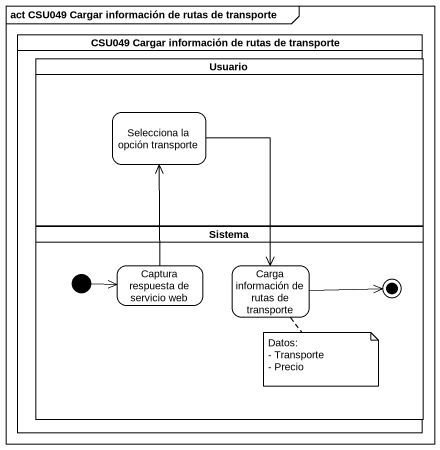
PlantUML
@startuml
mainframe act CSU049 Cargar información de rutas de transporte
hide empty description
state "CSU049 Cargar información de rutas de transporte" as CSU049_Cargar_información <<partition>> {
  state Usuario <<partition>> {
    state "Selecciona la opción transporte" as Selecciona_la_opción
  }
  state Sistema <<partition>> {
    state "Captura respuesta de servicio web" as Captura_respuesta_de
    state "Carga información de rutas de transporte" as Carga_información_de_rutas
    [*] -right-> Captura_respuesta_de
    Carga_información_de_rutas -right-> [*]
  }
}
Selecciona_la_opción --> Carga_información_de_rutas
Captura_respuesta_de -up-> Selecciona_la_opción
note bottom of Carga_información_de_rutas
  Datos:
  - Transporte
  - Precio
end note
@enduml
